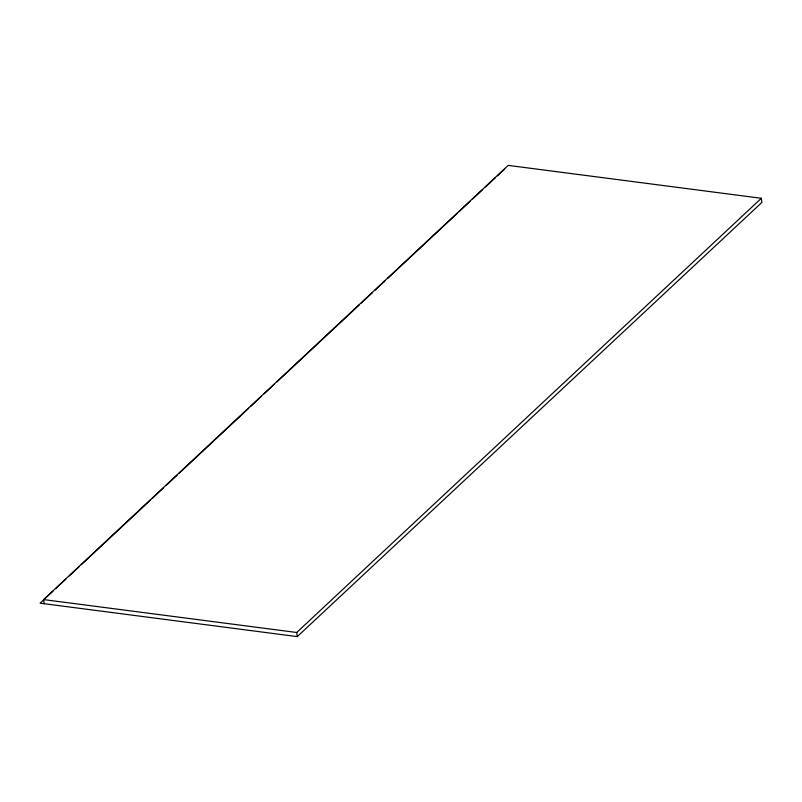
<?xml version="1.0" encoding="UTF-8"?>
<svg xmlns="http://www.w3.org/2000/svg" width="802" height="802" viewBox="0 0 802 802"><rect width="100%" height="100%" fill="white"/><g stroke="black" fill="none" stroke-linecap="round" stroke-linejoin="round"><path stroke-width="1.2" d="M44.15 603.716L43.589 599.585L508.207 165.382L761.339 198.284L761.9 202.415L297.271 636.618L40.1 603.184L52.902 591.224M55.649 588.658L65.714 579.255M69.363 575.836L79.428 566.433M81.263 564.728L150.766 499.766M152.601 498.052L163.578 487.796M166.315 485.24L177.292 474.974M179.127 473.27L248.63 408.308M250.465 406.604L261.442 396.348M264.179 393.782L274.244 384.379M276.991 381.812L359.306 304.89M361.131 303.176L372.108 292.92M374.855 290.354L384.91 280.961M387.657 278.394L457.17 213.432M458.995 211.728L469.972 201.472M472.719 198.906L482.774 189.503M485.521 186.936L495.586 177.533M497.41 175.828L504.729 168.991M43.589 599.585L296.71 632.487L761.339 198.284M296.71 632.487L297.271 636.618"/></g></svg>
